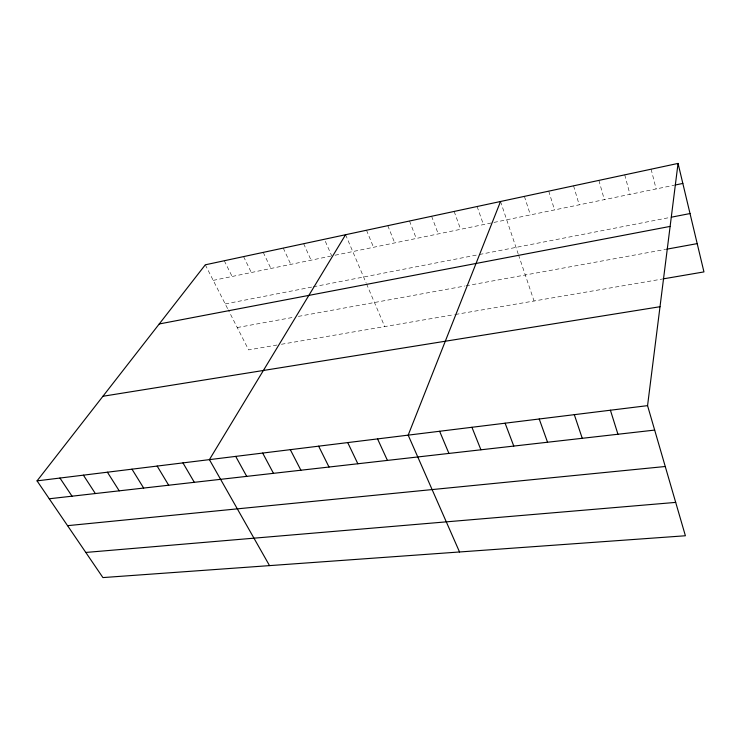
<?xml version="1.0" encoding="UTF-8"?>
<svg xmlns="http://www.w3.org/2000/svg" width="741" height="741" viewBox="0 0 741 741"><rect width="100%" height="100%" fill="white"/><g stroke="black" fill="none" stroke-linecap="round" stroke-linejoin="round"><path stroke-width="0.56" stroke-dasharray="3.71 2.78" d="M213.223 280.385L330.643 256.145M335.052 255.228L673.93 185.269M225.218 303.921L312.23 287.008M313.35 286.786L478.325 254.719M479.455 254.496L669.151 217.613M237.25 327.541L294.001 317.194M298.354 316.398L464.876 286.017M465.969 285.813L665.64 249.384M277.014 345.028L248.624 349.891L228.247 309.868M281.432 344.269L454.298 314.666M455.419 314.471L661.833 279.116M205.294 264.815L227.737 308.877M224.273 260.749L232.109 276.486M243.585 256.599L251.329 272.512M263.25 252.385L270.882 268.474M283.266 248.087L290.796 264.37M303.662 243.715L311.081 260.184M325.336 241.344L331.727 255.914M345.584 234.721L366.119 282.942M366.545 283.933L384.709 326.577M366.499 230.238L373.547 247.281M387.802 225.672L394.721 242.909M409.504 221.013L416.285 238.463M431.614 216.27L438.255 233.924M454.15 211.444L460.633 229.302M477.111 206.517L483.447 224.597M500.527 201.496L518.154 253.811M518.515 254.876L534.057 301.003M524.396 196.374L530.389 214.909M548.738 191.15L554.546 209.916M573.562 185.824L579.193 204.831M598.895 180.396L604.323 199.644M624.737 174.848L629.961 194.346M651.117 169.189L656.128 188.946"/><path stroke-width="1.11" d="M647.56 405.642L678.052 163.418L205.294 264.815L37.05 480.872L102.916 577.582L685.397 535.762L647.56 405.642L37.05 480.872M500.527 201.496L408.18 435.143L459.54 551.98M345.584 234.721L209.407 459.633L269.529 565.624M675.042 185.046L682.832 183.435M671.346 217.187L690.019 213.556M159.241 323.965L670.123 226.403M666.752 249.18L697.198 243.622M662.926 278.931L703.95 271.91L678.052 163.418M102.934 396.268L660.009 306.718M49.239 498.776L654.664 430.086M67.561 525.665L665.251 466.506M85.799 552.443L675.69 502.398M59.956 478.047L72.034 496.192M83.4 475.157L95.348 493.543M107.408 472.202L119.218 490.838M131.981 469.173L143.661 488.06M157.166 466.07L168.679 485.225M182.962 462.893L194.318 482.317M235.712 456.391L246.707 476.37M262.675 453.066L273.466 473.332M290.315 449.667L300.892 470.22M318.649 446.175L329.013 467.034M347.724 442.59L357.847 463.764M377.558 438.913L387.423 460.402M439.626 431.262L448.926 453.427M471.924 427.279L480.918 449.796M505.112 423.194L513.772 446.073M539.226 418.989L547.543 442.238M574.312 414.664L582.25 438.301M610.408 410.218L617.948 434.254"/></g></svg>
